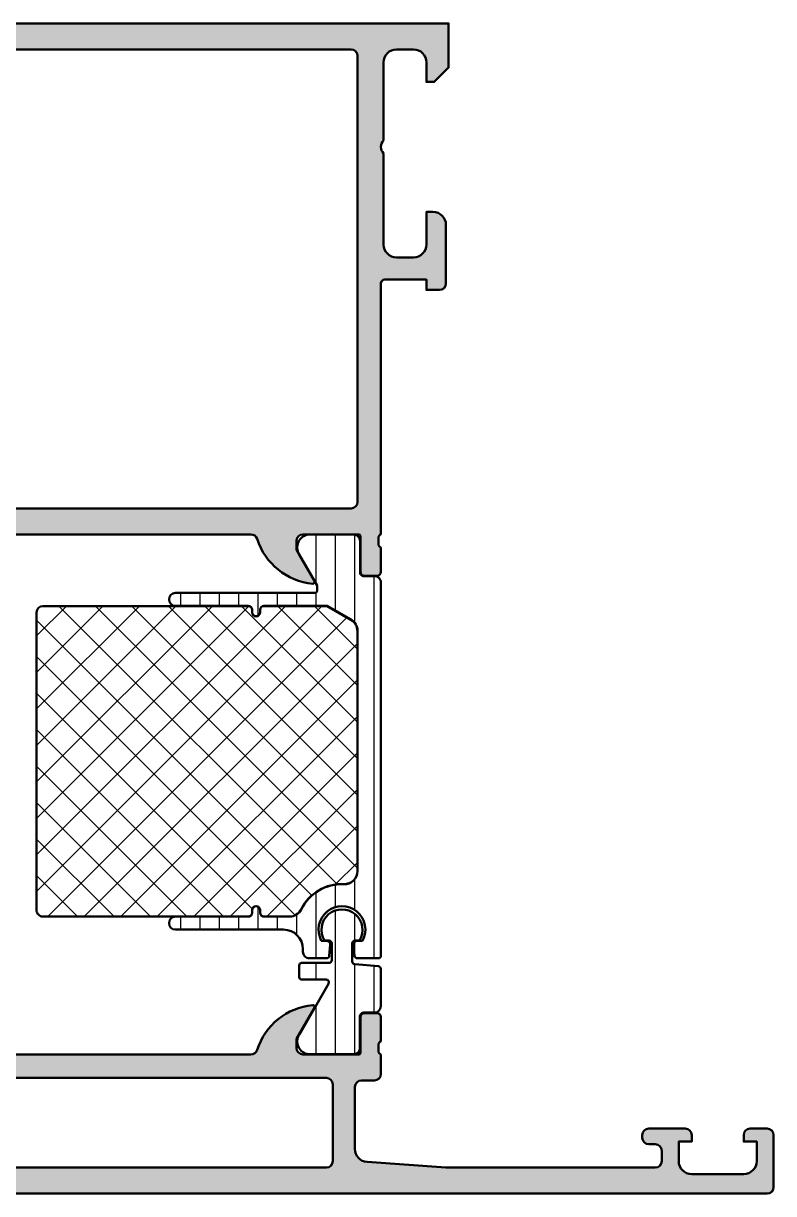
# Model space of a CAD drawing. Extents: x 5 to 108, y 0 to 90.
# Drawn here: x 50.3 to 108, y 0 to 90 of the extents above; entities that cross this region are included whole.
import ezdxf

# ---------------------------------------------------------------- set-up
doc = ezdxf.new("R2010")
doc.units = 0
for name, color, linetype, lineweight in [('0S-Alu contour', 7, 'Continuous', 50), ('0S-Alu hatch', 252, 'Continuous', 25), ('0S-Plastic contour', 254, 'Continuous', 50), ('0S-Plastic hatch', 253, 'Continuous', 25), ('0S-PT contour', 91, 'Continuous', 50), ('0S-PT hatch', 103, 'Continuous', 25)]:
    doc.layers.add(name, color=color, linetype=linetype, lineweight=lineweight)
pattern_1 = [(90, (0, 0), (-1.4859, 0), [])]

# ---------------------------------------------------------------- blocks, each defined once
blk = doc.blocks.new('438410__CFBB3F95_3FA7_4D24_96DE_E65AF8066B99_')
at = {"layer": '0S-Alu hatch'}
h = blk.add_hatch(color=256, dxfattribs=at)
edge = h.paths.add_edge_path()
edge.add_line((34.5, 81.5), (25.50000000000004, 81.5))
edge.add_arc((25.50000000000003, 80.99999999999999), 0.5000000000000142, 89.99999999999837, 180)
edge.add_line((25.00000000000002, 80.99999999999999), (25, 80.70000000000007))
edge.add_arc((25.5, 80.70000000000005), 0.5, 180, 270)
edge.add_line((25.5, 80.20000000000005), (28, 80.20000000000005))
edge.add_line((28, 80.20000000000005), (28, 73.5))
edge.add_ellipse((27.47497304600734, 73), major_axis=(-0.7250195186467849, 0), ratio=1, start_angle=136.398650048409, end_angle=223.6013499515911, ccw=False)
edge.add_line((28, 72.5), (28, 68.5))
edge.add_ellipse((27.47497304600734, 68), major_axis=(-0.7250195186467849, 0), ratio=1, start_angle=136.398650048409, end_angle=223.6013499515911, ccw=False)
edge.add_line((28, 67.5), (28, 54.80000000000001))
edge.add_ellipse((27.49999999999995, 54.80000000000001), major_axis=(-0.500000000000057, 0), ratio=1, start_angle=89.9999999999983, end_angle=180, ccw=False)
edge.add_line((27.49999999999993, 54.29999999999996), (24.50000000000001, 54.30000000000006))
edge.add_arc((24.50000000000001, 53.80000000000009), 0.4999999999999787, 90, 180)
edge.add_line((24.00000000000004, 53.80000000000009), (24, 50.70000000000004))
edge.add_ellipse((23.92116355345689, 50.43247940800686), major_axis=(-0.2788950563275139, 0), ratio=1, start_angle=178.8354106259094, end_angle=253.580123580499, ccw=False)
edge.add_line((24.20000100000002, 50.42681100000852), (24.20000100000001, 49.97321700000858))
edge.add_ellipse((23.92113290435688, 49.96755634053145), major_axis=(-0.2789255417371164, 0), ratio=1, start_angle=106.42459455535229, end_angle=181.162870072901, ccw=False)
edge.add_line((24.00000000000003, 49.70001300000854), (24.00000000000003, 47.820002))
edge.add_arc((24.30000000000004, 47.820002), 0.3000000000000114, 180, 270.0000000000027)
edge.add_line((24.30000000000005, 47.52000199999999), (25.27997431904275, 47.52000199999997))
edge.add_arc((25.27997431904277, 47.820002), 0.3000000000000256, 269.9999999999973, 360)
edge.add_line((25.57997431904279, 47.820002), (25.57997431904281, 50.58000000000004))
edge.add_ellipse((25.69997431904281, 50.58000000000004), major_axis=(-0.1200000000000045, 0), ratio=1, start_angle=270, end_angle=360, ccw=False)
edge.add_line((25.69997431904281, 50.70000000000004), (29.99999999999999, 50.70000000000004))
edge.add_ellipse((29.99999999999999, 50.20000000000003), major_axis=(-0.5000000000000142, 0), ratio=1, start_angle=180, end_angle=270, ccw=False)
edge.add_line((30.5, 50.20000000000003), (30.5, 49.5))
edge.add_line((30.5, 49.5), (29.11850454237764, 47.10717967697244))
edge.add_arc((29.23811978464831, 47.03811978464829), 0.1381197846483106, 149.9999999999966, 275.6225775507886)
edge.add_arc((28.76177675882614, 51.87660886184777), 4.999999999999997, 275.6225775507941, 342.2515836439304)
edge.add_ellipse((34.00000000000002, 50.19999999999999), major_axis=(-0.50000000000006, 0), ratio=1, start_angle=270, end_angle=342.25158364392934, ccw=False)
edge.add_line((34.00000000000002, 50.70000000000004), (67.80000000000014, 50.70000000000004))
edge.add_ellipse((67.80000000000014, 50.20000000000002), major_axis=(-0.5000000000000285, 0), ratio=1, start_angle=197.7484163560691, end_angle=270, ccw=False)
edge.add_arc((73.038223241174, 51.87660886184776), 5.000000000000007, 197.7484163560693, 264.3774224492041)
edge.add_arc((72.56188021535169, 47.03811978464828), 0.1381197846483095, 264.3774224492054, 390.0000000000008)
edge.add_line((72.68149545762236, 47.10717967697243), (71.30000000000001, 49.5))
edge.add_line((71.30000000000001, 49.5), (71.30000000000001, 50.20000000000004))
edge.add_ellipse((71.80000000000001, 50.20000000000004), major_axis=(-0.5, 0), ratio=1, start_angle=270, end_angle=360, ccw=False)
edge.add_line((71.80000000000001, 50.70000000000004), (76.10002568095722, 50.70000000000004))
edge.add_ellipse((76.10002568095722, 50.58000000000005), major_axis=(-0.1199999999999974, 0), ratio=1, start_angle=180, end_angle=270, ccw=False)
edge.add_line((76.2200256809572, 50.58000000000005), (76.2200256809572, 47.820002))
edge.add_arc((76.52002568095725, 47.820002), 0.3000000000000398, 180, 270)
edge.add_line((76.52002568095725, 47.52000199999996), (77.49999999999994, 47.52000199999997))
edge.add_arc((77.49999999999994, 47.82000200000001), 0.3000000000000398, 270, 360)
edge.add_line((77.79999999999998, 47.82000200000001), (77.79999999999998, 49.70001300000854))
edge.add_ellipse((77.87886709564322, 49.96755634053151), major_axis=(-0.2789255417372033, 0), ratio=1, start_angle=-1.1628700728687136, end_angle=73.57540544463473, ccw=False)
edge.add_line((77.599999, 49.97321700000849), (77.599999, 50.42681100000856))
edge.add_ellipse((77.87883644654303, 50.43247940800693), major_axis=(-0.2788950563274235, 0), ratio=1, start_angle=-73.58012358051212, end_angle=1.1645893740960105, ccw=False)
edge.add_line((77.80000000000001, 50.70000000000004), (77.80000000000001, 69.99999999999997))
edge.add_ellipse((78.1, 69.99999999999997), major_axis=(-0.2999999999999829, 0), ratio=1, start_angle=270, end_angle=360, ccw=False)
edge.add_line((78.1, 70.29999999999995), (81.3, 70.30000000000007))
edge.add_line((81.3, 70.30000000000007), (81.3, 69.5))
edge.add_line((81.3, 69.5), (82.30000000000003, 69.5))
edge.add_arc((82.30000000000003, 69.99999999999999), 0.4999999999999858, 270, 360)
edge.add_line((82.79999999999998, 69.99999999999999), (82.80000000000001, 74.50000000000001))
edge.add_arc((81.80000000000001, 74.50000000000001), 1, 0, 90)
edge.add_line((81.80000000000001, 75.50000000000001), (81.30000000000004, 75.5))
edge.add_line((81.30000000000004, 75.5), (81.3, 73))
edge.add_ellipse((80.30000000000001, 73), major_axis=(-1, 0), ratio=1, start_angle=90, end_angle=180, ccw=False)
edge.add_line((80.30000000000001, 72), (79, 72))
edge.add_ellipse((79, 73), major_axis=(-1, 0), ratio=1, start_angle=0, end_angle=90, ccw=False)
edge.add_line((78, 73), (78, 80))
edge.add_ellipse((78.525, 80.5), major_axis=(-0.7250000000000041, 0), ratio=1, start_angle=-43.60281897270329, end_angle=43.60281897270329, ccw=False)
edge.add_line((78, 81), (78.00000000000003, 87))
edge.add_ellipse((79.00000000000001, 87), major_axis=(-0.9999999999999857, 0), ratio=1, start_angle=270, end_angle=360, ccw=False)
edge.add_line((79.00000000000001, 87.99999999999999), (80.30000000000001, 88))
edge.add_ellipse((80.30000000000001, 87), major_axis=(-1, 0), ratio=1, start_angle=180, end_angle=270, ccw=False)
edge.add_line((81.3, 87), (81.3, 85.5))
edge.add_line((81.3, 85.5), (81.90000000000003, 85.5))
edge.add_line((81.90000000000003, 85.5), (83.00000000000001, 86.60000000000001))
edge.add_line((83.00000000000001, 86.60000000000001), (83, 90))
edge.add_line((83, 90), (35.5, 90))
edge.add_arc((35.5, 89.50000000000001), 0.5, 90, 180)
edge.add_line((35, 89.50000000000001), (35, 82))
edge.add_ellipse((34.5, 82), major_axis=(-0.5, 0), ratio=1, start_angle=90, end_angle=180, ccw=False)
edge = h.paths.add_edge_path()
edge.add_line((36.80000000000003, 80.80000000000003), (36.80000000000001, 87.5))
edge.add_ellipse((37.30000000000001, 87.5), major_axis=(-0.5, 0), ratio=1, start_angle=270, end_angle=360, ccw=False)
edge.add_line((37.30000000000001, 88), (75.5, 88))
edge.add_ellipse((75.5, 87.5), major_axis=(-0.5, 0), ratio=1, start_angle=180, end_angle=270, ccw=False)
edge.add_line((76, 87.5), (76.00000000000001, 53.20000000000005))
edge.add_ellipse((75.5, 53.20000000000005), major_axis=(-0.5000000000000142, 0), ratio=1, start_angle=90, end_angle=180, ccw=False)
edge.add_line((75.5, 52.70000000000004), (32.5, 52.70000000000004))
edge.add_ellipse((32.5, 53.20000000000004), major_axis=(-0.5, 0), ratio=1, start_angle=0, end_angle=90, ccw=False)
edge.add_line((32, 53.20000000000004), (32, 53.80000000000006))
edge.add_arc((31.5, 53.80000000000006), 0.5, 0, 90)
edge.add_line((31.5, 54.30000000000006), (30.19999999999996, 54.30000000000006))
edge.add_ellipse((30.19999999999996, 54.80000000000001), major_axis=(-0.4999999999999432, 0), ratio=1, start_angle=0, end_angle=90, ccw=False)
edge.add_line((29.70000000000002, 54.80000000000001), (29.70000000000002, 64.20000000000005))
edge.add_line((29.70000000000002, 64.20000000000005), (30.5, 65))
edge.add_line((30.5, 65), (30.5, 76))
edge.add_line((30.5, 76), (29.70000000000002, 76.4618802153517))
edge.add_line((29.70000000000002, 76.4618802153517), (29.70000000000002, 79.30000000000005))
edge.add_ellipse((30.20000000000002, 79.30000000000005), major_axis=(-0.5, 0), ratio=1, start_angle=270, end_angle=360, ccw=False)
edge.add_line((30.20000000000002, 79.80000000000007), (35.80000000000005, 79.80000000000005))
edge.add_arc((35.80000000000007, 80.80000000000001), 0.9999999999999573, 269.9999999999992, 360)
at = {"layer": '0S-Alu contour', "color": 7}
for points in [[(35, 89.50000000000001), (35, 82)], [(81.3, 87), (81.3, 85.5), (81.90000000000003, 85.5), (83.00000000000001, 86.60000000000001), (83, 90), (35.5, 90)], [(36.80000000000003, 80.80000000000003), (36.80000000000001, 87.5)], [(37.30000000000001, 88), (75.5, 88)], [(76, 87.5), (76.00000000000001, 53.20000000000005)], [(79.00000000000001, 87.99999999999999), (80.30000000000001, 88)], [(78, 81), (78.00000000000003, 87)], [(34.5, 81.5), (25.50000000000004, 81.5)], [(25.00000000000002, 80.99999999999999), (25, 80.70000000000007)], [(25.5, 80.20000000000005), (28, 80.20000000000005), (28, 73.5)], [(29.70000000000002, 54.80000000000001), (29.70000000000002, 64.20000000000005), (30.5, 65), (30.5, 76), (29.70000000000002, 76.4618802153517), (29.70000000000002, 79.30000000000005)], [(30.20000000000002, 79.80000000000007), (35.80000000000005, 79.80000000000005)], [(78, 73), (78, 80)], [(81.80000000000001, 75.50000000000001), (81.30000000000004, 75.5), (81.3, 73)], [(82.79999999999998, 69.99999999999999), (82.80000000000001, 74.50000000000001)], [(28, 72.5), (28, 68.5)], [(80.30000000000001, 72), (79, 72)], [(78.1, 70.29999999999995), (81.3, 70.30000000000007), (81.3, 69.5), (82.30000000000003, 69.5)], [(77.80000000000001, 50.70000000000004), (77.80000000000001, 69.99999999999997)], [(28, 67.5), (28, 54.80000000000001)], [(27.49999999999993, 54.29999999999996), (24.50000000000001, 54.30000000000006)], [(31.5, 54.30000000000006), (30.19999999999996, 54.30000000000006)], [(24.00000000000004, 53.80000000000009), (24, 50.70000000000004)], [(32, 53.20000000000004), (32, 53.80000000000006)], [(75.5, 52.70000000000004), (32.5, 52.70000000000004)], [(24.20000100000002, 50.42681100000852), (24.20000100000001, 49.97321700000858)], [(25.57997431904279, 47.820002), (25.57997431904281, 50.58000000000004)], [(25.69997431904281, 50.70000000000004), (29.99999999999999, 50.70000000000004)], [(34.00000000000002, 50.70000000000004), (67.80000000000014, 50.70000000000004)], [(71.80000000000001, 50.70000000000004), (76.10002568095722, 50.70000000000004)], [(76.2200256809572, 50.58000000000005), (76.2200256809572, 47.820002)], [(77.599999, 49.97321700000849), (77.599999, 50.42681100000856)], [(24.00000000000003, 49.70001300000854), (24.00000000000003, 47.820002)], [(30.5, 50.20000000000003), (30.5, 49.5), (29.11850454237764, 47.10717967697244)], [(72.68149545762236, 47.10717967697243), (71.30000000000001, 49.5), (71.30000000000001, 50.20000000000004)], [(77.79999999999998, 47.82000200000001), (77.79999999999998, 49.70001300000854)], [(24.30000000000005, 47.52000199999999), (25.27997431904275, 47.52000199999997)], [(76.52002568095725, 47.52000199999996), (77.49999999999994, 47.52000199999997)]]:
    blk.add_lwpolyline(points, dxfattribs=at)
for centre, radius, start, end in [((35.5, 89.50000000000001), 0.5, 90, 180), ((25.50000000000003, 80.99999999999999), 0.5000000000000142, 89.99999999999837, 180), ((25.5, 80.70000000000005), 0.5, 180, 270), ((35.80000000000007, 80.80000000000001), 0.9999999999999573, 269.9999999999992, 0), ((81.80000000000001, 74.50000000000001), 1, 0, 90), ((82.30000000000003, 69.99999999999999), 0.4999999999999858, 270, 0), ((24.50000000000001, 53.80000000000009), 0.4999999999999787, 90, 180), ((31.5, 53.80000000000006), 0.5, 0, 90), ((28.76177675882614, 51.87660886184777), 4.999999999999997, 275.6225775507941, 342.2515836439304), ((73.038223241174, 51.87660886184776), 5.000000000000007, 197.7484163560693, 264.3774224492041), ((24.30000000000004, 47.820002), 0.3000000000000114, 180, 270.0000000000027), ((25.27997431904277, 47.820002), 0.3000000000000256, 269.9999999999973, 0), ((76.52002568095725, 47.820002), 0.3000000000000398, 180, 270), ((77.49999999999994, 47.82000200000001), 0.3000000000000398, 270, 0), ((29.23811978464831, 47.03811978464829), 0.1381197846483106, 149.9999999999966, 275.6225775507886), ((72.56188021535169, 47.03811978464828), 0.1381197846483095, 264.3774224492054, 30.00000000000081)]:
    blk.add_arc(centre, radius, start, end, dxfattribs=at)
at = {"layer": '0S-Alu contour', "color": 7, "extrusion": (0, 0, -1)}
for centre, radius, start, end in [((-37.30000000000001, 87.5), 0.5, 0, 90), ((-75.5, 87.5), 0.5, 90, 180), ((-79.00000000000001, 87), 0.9999999999999857, 0, 90), ((-80.30000000000001, 87), 1, 90, 180), ((-34.5, 82), 0.5, 180, 270), ((-78.525, 80.5), 0.7250000000000041, 316.3971810272967, 43.60281897270331), ((-30.20000000000002, 79.30000000000005), 0.5, 0, 90), ((-27.47497304600734, 73), 0.7250195186467849, 136.3986500484089, 223.601349951591), ((-79, 73), 1, 270, 0), ((-80.30000000000001, 73), 1, 180, 270), ((-78.1, 69.99999999999997), 0.2999999999999829, 0, 90), ((-27.47497304600734, 68), 0.7250195186467849, 136.3986500484089, 223.601349951591), ((-27.49999999999995, 54.80000000000001), 0.500000000000057, 180, 270.0000000000017), ((-30.19999999999996, 54.80000000000001), 0.4999999999999432, 270, 0), ((-32.5, 53.20000000000004), 0.5, 270, 0), ((-75.5, 53.20000000000005), 0.5000000000000142, 180, 270), ((-23.92116355345689, 50.43247940800686), 0.2788950563275139, 106.419876419501, 181.1645893740907), ((-25.69997431904281, 50.58000000000004), 0.1200000000000045, 0, 90), ((-29.99999999999999, 50.20000000000003), 0.5000000000000142, 90, 180), ((-34.00000000000002, 50.19999999999999), 0.50000000000006, 17.74841635607066, 90), ((-67.80000000000014, 50.20000000000002), 0.5000000000000285, 90, 162.2515836439309), ((-71.80000000000001, 50.20000000000004), 0.5, 0, 90), ((-76.10002568095722, 50.58000000000005), 0.1199999999999974, 90, 180), ((-77.87883644654303, 50.43247940800693), 0.2788950563274235, 358.835410625904, 73.58012358051207), ((-23.92113290435688, 49.96755634053145), 0.2789255417371164, 178.837129927099, 253.5754054446477), ((-77.87886709564322, 49.96755634053151), 0.2789255417372033, 286.4245945553654, 1.162870072868672)]:
    blk.add_arc(centre, radius, start, end, dxfattribs=at)
blk = doc.blocks.new('438430__A5454F97_B501_4CDD_83CB_268BEF0E570A_')
at = {"layer": '0S-Alu hatch'}
h = blk.add_hatch(color=256, dxfattribs=at)
edge = h.paths.add_edge_path()
edge.add_arc((20.50000000000002, 9.300000000000017), 0.500000000000016, 90, 180)
edge.add_line((20, 9.30000000000002), (20, 2.50000000000001))
edge.add_ellipse((19.5, 2.50000000000001), major_axis=(-0.5, 0), ratio=1, start_angle=90, end_angle=180, ccw=False)
edge.add_line((19.5, 2.00000000000001), (14.09999999999999, 2.000000000000012))
edge.add_ellipse((14.09999999999999, 2.500000000000012), major_axis=(-0.5, 0), ratio=1, start_angle=0, end_angle=90, ccw=False)
edge.add_line((13.59999999999999, 2.500000000000012), (13.59999999999998, 4.50000000000001))
edge.add_arc((13.09999999999998, 4.500000000000008), 0.5, 0, 90)
edge.add_line((13.09999999999998, 5.000000000000008), (11.79999999999998, 5.000000000000024))
edge.add_arc((11.79999999999998, 4.500000000000024), 0.5, 90, 180)
edge.add_line((11.29999999999998, 4.500000000000024), (11.29999999999999, 4.000000000000012))
edge.add_line((11.29999999999999, 4.000000000000012), (12.29999999999999, 4.000000000000012))
edge.add_line((12.29999999999999, 4.000000000000012), (12.29999999999999, 2.500000000000009))
edge.add_ellipse((11.29999999999999, 2.500000000000009), major_axis=(-1, 0), ratio=1, start_angle=90, end_angle=180, ccw=False)
edge.add_line((11.29999999999999, 1.500000000000009), (7.299999999999997, 1.50000000000001))
edge.add_ellipse((7.299999999999997, 2.50000000000001), major_axis=(-1, 0), ratio=1, start_angle=0, end_angle=90, ccw=False)
edge.add_line((6.299999999999997, 2.50000000000001), (6.299999999999982, 4.000000000000011))
edge.add_line((6.299999999999982, 4.000000000000011), (7.299999999999982, 4.000000000000011))
edge.add_line((7.299999999999982, 4.000000000000011), (7.299999999999997, 4.499999999999998))
edge.add_arc((6.799999999999997, 4.500000000000013), 0.5, 0, 90)
edge.add_line((6.799999999999997, 5.000000000000013), (5.5, 5.000000000000014))
edge.add_arc((5.5, 4.500000000000014), 0.5, 90, 180)
edge.add_line((5, 4.500000000000014), (5, 0.5000000000000142))
edge.add_arc((5.5, 0.5000000000000165), 0.5, 180, 270)
edge.add_line((5.5, 1.64e-14), (107.5, 0))
edge.add_arc((107.5, 0.5), 0.5, 270, 360)
edge.add_line((108, 0.5), (108, 4.499999999999999))
edge.add_arc((107.5, 4.5), 0.5, 0, 90)
edge.add_line((107.5, 5), (106.2, 4.999999999999998))
edge.add_arc((106.2, 4.499999999999998), 0.5, 90, 180)
edge.add_line((105.7, 4.499999999999998), (105.7, 3.999999999999999))
edge.add_line((105.7, 3.999999999999999), (106.7, 3.999999999999998))
edge.add_line((106.7, 3.999999999999998), (106.7, 2.499999999999999))
edge.add_ellipse((105.7, 2.499999999999999), major_axis=(-1, 0), ratio=1, start_angle=90, end_angle=180, ccw=False)
edge.add_line((105.7, 1.499999999999999), (101.7, 1.499999999999998))
edge.add_ellipse((101.7, 2.499999999999998), major_axis=(-1, 0), ratio=1, start_angle=0, end_angle=90, ccw=False)
edge.add_line((100.7, 2.499999999999998), (100.7, 3.999999999999999))
edge.add_line((100.7, 3.999999999999999), (101.7, 3.999999999999999))
edge.add_line((101.7, 3.999999999999999), (101.7, 4.5))
edge.add_arc((101.2, 4.5), 0.5, 0, 90)
edge.add_line((101.2, 5), (98.4, 5))
edge.add_arc((98.4, 4.5), 0.5, 90, 180)
edge.add_line((97.9, 4.5), (97.9, 4.299999999999994))
edge.add_arc((98.4, 4.299999999999998), 0.5, 180, 270)
edge.add_line((98.4, 3.799999999999998), (98.9, 3.799999999999997))
edge.add_ellipse((98.9, 3.299999999999999), major_axis=(-0.4999999999999983, 0), ratio=1, start_angle=180, end_angle=270, ccw=False)
edge.add_line((99.4, 3.299999999999999), (99.4, 2.5))
edge.add_ellipse((98.9, 2.5), major_axis=(-0.5, 0), ratio=1, start_angle=90, end_angle=180, ccw=False)
edge.add_line((98.9, 2), (82.79999999999998, 2.000000000000003))
edge.add_line((82.79999999999998, 2.000000000000003), (76.72875295001208, 2.43366050357057))
edge.add_ellipse((76.79999999999998, 3.431119203401297), major_axis=(-0.9999999999999916, 0), ratio=1, start_angle=0, end_angle=85.9143832200254, ccw=False)
edge.add_line((75.79999999999998, 3.431119203401297), (75.8, 8.200000000000003))
edge.add_ellipse((76.29999999999998, 8.200000000000003), major_axis=(-0.5, 0), ratio=1, start_angle=270, end_angle=360, ccw=False)
edge.add_line((76.29999999999998, 8.700000000000003), (77.3, 8.700000000000001))
edge.add_arc((77.3, 9.200000000000001), 0.5, 270, 360)
edge.add_line((77.8, 9.200000000000001), (77.79999999999998, 10.7))
edge.add_ellipse((77.87883644654303, 10.96752059199311), major_axis=(-0.2788950563274296, 0), ratio=1, start_angle=-1.1645893740919178, end_angle=73.5801235805061, ccw=False)
edge.add_line((77.599999, 10.97318899999146), (77.59999899999998, 11.42678299999152))
edge.add_ellipse((77.87886709564316, 11.43244365946854), major_axis=(-0.2789255417371568, 0), ratio=1, start_angle=-73.57540544464388, end_angle=1.162870072878377, ccw=False)
edge.add_line((77.79999999999998, 11.69998699999149), (77.79999999999998, 13.57999800000001))
edge.add_arc((77.5, 13.57999800000001), 0.2999999999999829, 0, 90)
edge.add_line((77.5, 13.87999799999999), (76.5200256809572, 13.879998))
edge.add_arc((76.5200256809572, 13.579998), 0.3000000000000007, 90, 180)
edge.add_line((76.2200256809572, 13.579998), (76.2200256809572, 10.82000000000001))
edge.add_ellipse((76.1000256809572, 10.82000000000001), major_axis=(-0.1200000000000045, 0), ratio=1, start_angle=90, end_angle=180, ccw=False)
edge.add_line((76.1000256809572, 10.7), (71.79999999999998, 10.70000000000002))
edge.add_ellipse((71.79999999999998, 11.2), major_axis=(-0.4999999999999858, 0), ratio=1, start_angle=0, end_angle=90, ccw=False)
edge.add_line((71.29999999999998, 11.2), (71.29999999999998, 11.90000000000003))
edge.add_line((71.29999999999998, 11.90000000000003), (72.68149545762236, 14.29282032302756))
edge.add_arc((72.56188021535169, 14.36188021535171), 0.1381197846483062, 329.9999999999998, 455.6225775507949)
edge.add_arc((73.03822324117382, 9.523391138152157), 5.000000000000061, 95.62257755079405, 162.2515836439299)
edge.add_ellipse((67.80000000000003, 11.19999999999995), major_axis=(-0.4999999999999579, 0), ratio=1, start_angle=90.00000000000159, end_angle=162.2515836439313, ccw=False)
edge.add_line((67.80000000000004, 10.69999999999999), (34, 10.70000000000004))
edge.add_ellipse((34, 11.20000000000037), major_axis=(-0.5000000000003216, 0), ratio=1, start_angle=17.74841635607021, end_angle=90, ccw=False)
edge.add_arc((28.76177675882623, 9.523391138152547), 4.99999999999965, 17.74841635607035, 84.37742244920643)
edge.add_arc((29.23811978464828, 14.36188021535172), 0.1381197846482897, 84.37742244919689, 210.0000000000012)
edge.add_line((29.11850454237762, 14.29282032302757), (30.50000000000002, 11.89999999999997))
edge.add_line((30.50000000000002, 11.89999999999997), (30.50000000000002, 11.20000000000008))
edge.add_ellipse((29.99999999999996, 11.20000000000008), major_axis=(-0.500000000000057, 0), ratio=1, start_angle=90, end_angle=180, ccw=False)
edge.add_line((29.99999999999996, 10.70000000000002), (25.69997431904278, 10.7))
edge.add_ellipse((25.69997431904277, 10.81999999999998), major_axis=(-0.1199999999999903, 0), ratio=1, start_angle=0, end_angle=90.00000000000682, ccw=False)
edge.add_line((25.57997431904278, 10.81999999999998), (25.57997431904276, 13.57999800000001))
edge.add_arc((25.27997431904277, 13.57999800000001), 0.2999999999999971, 0, 90)
edge.add_line((25.27997431904277, 13.879998), (24.30000000000001, 13.87999800000001))
edge.add_arc((24.30000000000003, 13.57999799999998), 0.3000000000000274, 90.00000000000273, 180)
edge.add_line((24, 13.57999799999998), (24.00000000000002, 11.69998699999149))
edge.add_ellipse((23.92113290435684, 11.43244365946856), major_axis=(-0.2789255417371429, 0), ratio=1, start_angle=178.8371299271133, end_angle=253.57540544464308, ccw=False)
edge.add_line((24.200001, 11.4267829999915), (24.200001, 10.97318899999134))
edge.add_ellipse((23.92116355345695, 10.9675205919931), major_axis=(-0.2788950563274351, 0), ratio=1, start_angle=106.41987641949669, end_angle=181.16458937407, ccw=False)
edge.add_line((24.00000000000002, 10.69999999999998), (24, 10.30000000000006))
edge.add_ellipse((23.49999999999999, 10.30000000000006), major_axis=(-0.5000000000000142, 0), ratio=1, start_angle=90, end_angle=180, ccw=False)
edge.add_line((23.49999999999999, 9.800000000000045), (20.50000000000002, 9.800000000000033))
edge = h.paths.add_edge_path()
edge.add_ellipse((73.6, 2.500000000000006), major_axis=(-0.5, 0), ratio=1, start_angle=90, end_angle=180, ccw=False)
edge.add_line((73.6, 2.000000000000006), (22.20000000000003, 2.000000000000016))
edge.add_ellipse((22.20000000000003, 2.500000000000016), major_axis=(-0.5, 0), ratio=1, start_angle=0, end_angle=90, ccw=False)
edge.add_line((21.70000000000003, 2.500000000000016), (21.70000000000003, 7.300000000000055))
edge.add_ellipse((22.20000000000002, 7.300000000000055), major_axis=(-0.4999999999999858, 0), ratio=1, start_angle=270.00000000000165, end_angle=360, ccw=False)
edge.add_line((22.2, 7.800000000000041), (25.30000000000003, 7.800000000000054))
edge.add_arc((25.30000000000003, 8.300000000000026), 0.4999999999999716, 270, 360)
edge.add_line((25.8, 8.300000000000026), (25.8, 8.400000000000038))
edge.add_ellipse((26.30000000000001, 8.400000000000038), major_axis=(-0.5000000000000107, 0), ratio=1, start_angle=270, end_angle=360, ccw=False)
edge.add_line((26.30000000000001, 8.900000000000048), (73.6, 8.900000000000006))
edge.add_ellipse((73.6, 8.400000000000006), major_axis=(-0.5, 0), ratio=1, start_angle=180, end_angle=270, ccw=False)
edge.add_line((74.1, 8.400000000000006), (74.1, 2.500000000000006))
at = {"layer": '0S-Alu contour', "color": 7}
for points in [[(24, 13.57999799999998), (24.00000000000002, 11.69998699999149)], [(25.27997431904277, 13.879998), (24.30000000000001, 13.87999800000001)], [(25.57997431904278, 10.81999999999998), (25.57997431904276, 13.57999800000001)], [(29.11850454237762, 14.29282032302757), (30.50000000000002, 11.89999999999997), (30.50000000000002, 11.20000000000008)], [(71.29999999999998, 11.2), (71.29999999999998, 11.90000000000003), (72.68149545762236, 14.29282032302756)], [(76.2200256809572, 13.579998), (76.2200256809572, 10.82000000000001)], [(77.5, 13.87999799999999), (76.5200256809572, 13.879998)], [(77.79999999999998, 11.69998699999149), (77.79999999999998, 13.57999800000001)], [(24.200001, 11.4267829999915), (24.200001, 10.97318899999134)], [(77.599999, 10.97318899999146), (77.59999899999998, 11.42678299999152)], [(24.00000000000002, 10.69999999999998), (24, 10.30000000000006)], [(29.99999999999996, 10.70000000000002), (25.69997431904278, 10.7)], [(67.80000000000004, 10.69999999999999), (34, 10.70000000000004)], [(76.1000256809572, 10.7), (71.79999999999998, 10.70000000000002)], [(77.8, 9.200000000000001), (77.79999999999998, 10.7)], [(20, 9.30000000000002), (20, 2.50000000000001)], [(23.49999999999999, 9.800000000000045), (20.50000000000002, 9.800000000000033)], [(25.8, 8.300000000000026), (25.8, 8.400000000000038)], [(26.30000000000001, 8.900000000000048), (73.6, 8.900000000000006)], [(74.1, 8.400000000000006), (74.1, 2.500000000000006)], [(75.79999999999998, 3.431119203401297), (75.8, 8.200000000000003)], [(76.29999999999998, 8.700000000000003), (77.3, 8.700000000000001)], [(21.70000000000003, 2.500000000000016), (21.70000000000003, 7.300000000000055)], [(22.2, 7.800000000000041), (25.30000000000003, 7.800000000000054)], [(6.799999999999997, 5.000000000000013), (5.5, 5.000000000000014)], [(13.09999999999998, 5.000000000000008), (11.79999999999998, 5.000000000000024)], [(101.2, 5), (98.4, 5)], [(107.5, 5), (106.2, 4.999999999999998)], [(5, 4.500000000000014), (5, 0.5000000000000142)], [(6.299999999999997, 2.50000000000001), (6.299999999999982, 4.000000000000011), (7.299999999999982, 4.000000000000011), (7.299999999999997, 4.499999999999998)], [(11.29999999999998, 4.500000000000024), (11.29999999999999, 4.000000000000012), (12.29999999999999, 4.000000000000012), (12.29999999999999, 2.500000000000009)], [(13.59999999999999, 2.500000000000012), (13.59999999999998, 4.50000000000001)], [(97.9, 4.5), (97.9, 4.299999999999994)], [(98.4, 3.799999999999998), (98.9, 3.799999999999997)], [(100.7, 2.499999999999998), (100.7, 3.999999999999999), (101.7, 3.999999999999999), (101.7, 4.5)], [(105.7, 4.499999999999998), (105.7, 3.999999999999999), (106.7, 3.999999999999998), (106.7, 2.499999999999999)], [(108, 0.5), (108, 4.499999999999999)], [(99.4, 3.299999999999999), (99.4, 2.5)], [(19.5, 2.00000000000001), (14.09999999999999, 2.000000000000012)], [(73.6, 2.000000000000006), (22.20000000000003, 2.000000000000016)], [(98.9, 2), (82.79999999999998, 2.000000000000003), (76.72875295001208, 2.43366050357057)], [(11.29999999999999, 1.500000000000009), (7.299999999999997, 1.50000000000001)], [(105.7, 1.499999999999999), (101.7, 1.499999999999998)], [(5.5, 1.64e-14), (107.5, 0)]]:
    blk.add_lwpolyline(points, dxfattribs=at)
for centre, radius, start, end in [((29.23811978464828, 14.36188021535172), 0.1381197846482897, 84.37742244919689, 210.0000000000012), ((28.76177675882623, 9.523391138152547), 4.99999999999965, 17.74841635607035, 84.37742244920643), ((73.03822324117382, 9.523391138152157), 5.000000000000061, 95.62257755079405, 162.2515836439299), ((72.56188021535169, 14.36188021535171), 0.1381197846483062, 329.9999999999998, 95.62257755079499), ((24.30000000000003, 13.57999799999998), 0.3000000000000274, 90.00000000000273, 180), ((25.27997431904277, 13.57999800000001), 0.2999999999999971, 0, 90), ((76.5200256809572, 13.579998), 0.3000000000000007, 90, 180), ((77.5, 13.57999800000001), 0.2999999999999829, 0, 90), ((20.50000000000002, 9.300000000000017), 0.500000000000016, 90, 180), ((77.3, 9.200000000000001), 0.5, 270, 0), ((25.30000000000003, 8.300000000000026), 0.4999999999999716, 270, 0), ((5.5, 4.500000000000014), 0.5, 90, 180), ((6.799999999999997, 4.500000000000013), 0.5, 0, 90), ((11.79999999999998, 4.500000000000024), 0.5, 90, 180), ((13.09999999999998, 4.500000000000008), 0.5, 0, 90), ((98.4, 4.5), 0.5, 90, 180), ((101.2, 4.5), 0.5, 0, 90), ((106.2, 4.499999999999998), 0.5, 90, 180), ((107.5, 4.5), 0.5, 0, 90), ((98.4, 4.299999999999998), 0.5, 180, 270), ((5.5, 0.5000000000000165), 0.5, 180, 270), ((107.5, 0.5), 0.5, 270, 0)]:
    blk.add_arc(centre, radius, start, end, dxfattribs=at)
at = {"layer": '0S-Alu contour', "color": 7, "extrusion": (0, 0, -1)}
for centre, radius, start, end in [((-23.92113290435684, 11.43244365946856), 0.2789255417371429, 106.4245945553569, 181.1628700728868), ((-23.92116355345695, 10.9675205919931), 0.2788950563274351, 178.83541062593, 253.5801235805033), ((-25.69997431904277, 10.81999999999998), 0.1199999999999903, 269.9999999999932, 0), ((-29.99999999999996, 11.20000000000008), 0.500000000000057, 180, 270), ((-34, 11.20000000000037), 0.5000000000003216, 270, 342.2515836439298), ((-67.80000000000003, 11.19999999999995), 0.4999999999999579, 197.7484163560687, 269.9999999999984), ((-71.79999999999998, 11.2), 0.4999999999999858, 270, 0), ((-76.1000256809572, 10.82000000000001), 0.1200000000000045, 180, 270), ((-77.87883644654303, 10.96752059199311), 0.2788950563274296, 286.419876419494, 1.164589374091916), ((-77.87886709564316, 11.43244365946854), 0.2789255417371568, 358.8371299271216, 73.57540544464395), ((-23.49999999999999, 10.30000000000006), 0.5000000000000142, 180, 270), ((-26.30000000000001, 8.400000000000038), 0.5000000000000107, 0, 90), ((-73.6, 8.400000000000006), 0.5, 90, 180), ((-76.29999999999998, 8.200000000000003), 0.5, 0, 90), ((-22.20000000000002, 7.300000000000055), 0.4999999999999858, 0, 89.99999999999837), ((-98.9, 3.299999999999999), 0.4999999999999983, 90, 180), ((-76.79999999999998, 3.431119203401297), 0.9999999999999916, 274.0856167799746, 0), ((-7.299999999999997, 2.50000000000001), 1, 270, 0), ((-11.29999999999999, 2.500000000000009), 1, 180, 270), ((-14.09999999999999, 2.500000000000012), 0.5, 270, 0), ((-19.5, 2.50000000000001), 0.5, 180, 270), ((-22.20000000000003, 2.500000000000016), 0.5, 270, 0), ((-73.6, 2.500000000000006), 0.5, 180, 270), ((-98.9, 2.5), 0.5, 180, 270), ((-101.7, 2.499999999999998), 1, 270, 0), ((-105.7, 2.499999999999999), 1, 180, 270)]:
    blk.add_arc(centre, radius, start, end, dxfattribs=at)
blk = doc.blocks.new('439330__22F15684_0774_43A7_A043_3831BA8255E6_')
at = {"layer": '0S-PT hatch'}
h = blk.add_hatch(dxfattribs=at)
h.set_pattern_fill('ANSI37', color=256, scale=0.625, angle=90, style=0)
h.set_pattern_definition([(135, (0, 0), (-1.403165018917055, -1.403165018917055), []), (225, (0, 0), (1.403165018917055, -1.403165018917055), [])])
edge = h.paths.add_edge_path()
edge.add_line((67.59995314984239, 45.19003756576486), (51.79997799367857, 45.19003756630875))
edge.add_arc((51.79997799367874, 44.70001424780767), 0.4900233185010876, 90.00000000001994, 180)
edge.add_line((51.30995467517765, 44.70001424780767), (51.3099546751776, 21.8000364696483))
edge.add_arc((51.79997799367878, 21.80003646966005), 0.4900233185011942, 180, 270.0000000000124)
edge.add_line((51.79997799367889, 21.31001315115886), (67.59995314985238, 21.31001315170236))
edge.add_arc((67.5999531498424, 21.60001315170238), 0.2900000000000169, 270.000000001971, 360)
edge.add_line((67.88995314984243, 21.60001315170238), (67.88995314984248, 21.80001315170248))
edge.add_ellipse((68.19994857220574, 21.8000131517025), major_axis=(-0.3099954223632579, 0), ratio=1, start_angle=180, end_angle=360, ccw=False)
edge.add_line((68.509943994569, 21.80001315170252), (68.50994399456903, 21.60001315170241))
edge.add_arc((68.79994399456899, 21.60001315170245), 0.2899999999999636, 180, 269.9999999999915)
edge.add_line((68.79994399456895, 21.31001315170249), (70.76880704448139, 21.31001315170233))
edge.add_arc((70.76880704448149, 22.30001315170416), 0.9900000000018245, 269.9999999999942, 333.6125119396827)
edge.add_ellipse((74.79994680596813, 20.30003509598188), major_axis=(-3.509999999999214, 0), ratio=1, start_angle=267.45268052951593, end_angle=333.61251193968235, ccw=False)
edge.add_arc((74.99994690702071, 24.79558845008312), 0.9899999999998979, 267.4526805295126, 360.000031520324)
edge.add_line((75.98994690702045, 24.79558899451539), (75.98993674284274, 43.27807446418706))
edge.add_arc((74.99614726143203, 43.27706479619014), 0.9937899943106906, 0.0582112168710272, 59.94494915392188)
edge.add_line((75.49386895504333, 44.1372343541848), (73.66996744589969, 45.19003756576494))
edge.add_line((73.66996744589969, 45.19003756576494), (68.79994399456902, 45.190037565765))
edge.add_arc((68.79994399456902, 44.90003756576501), 0.289999999999992, 90, 180)
edge.add_line((68.50994399456903, 44.90003756576501), (68.50994399456903, 44.70003756576498))
edge.add_ellipse((68.19994857220576, 44.70003756576494), major_axis=(-0.3099954223632721, 0), ratio=1, start_angle=0, end_angle=180, ccw=False)
edge.add_line((67.88995314984248, 44.70003756576492), (67.88995314984243, 44.90003756576488))
edge.add_arc((67.59995314984236, 44.90003756576482), 0.2900000000000489, 0, 89.99999999999721)
at = {"layer": '0S-PT contour', "color": 7}
for points in [[(67.59995314984239, 45.19003756576486), (51.79997799367857, 45.19003756630875)], [(75.49386895504333, 44.1372343541848), (73.66996744589969, 45.19003756576494), (68.79994399456902, 45.190037565765)], [(51.30995467517765, 44.70001424780767), (51.3099546751776, 21.8000364696483)], [(67.88995314984248, 44.70003756576492), (67.88995314984243, 44.90003756576488)], [(68.50994399456903, 44.90003756576501), (68.50994399456903, 44.70003756576498)], [(75.98994690702045, 24.79558899451539), (75.98993674284274, 43.27807446418706)], [(67.88995314984243, 21.60001315170238), (67.88995314984248, 21.80001315170248)], [(68.509943994569, 21.80001315170252), (68.50994399456903, 21.60001315170241)], [(51.79997799367889, 21.31001315115886), (67.59995314985238, 21.31001315170236)], [(68.79994399456895, 21.31001315170249), (70.76880704448139, 21.31001315170233)]]:
    blk.add_lwpolyline(points, dxfattribs=at)
for centre, radius, start, end in [((51.79997799367874, 44.70001424780767), 0.4900233185010876, 90.00000000001994, 180), ((67.59995314984236, 44.90003756576482), 0.2900000000000489, 0, 89.99999999999721), ((68.79994399456902, 44.90003756576501), 0.289999999999992, 90, 180), ((74.99614726143203, 43.27706479619014), 0.9937899943106906, 0.0582112168710272, 59.94494915392188), ((74.99994690702071, 24.79558845008312), 0.9899999999998979, 267.4526805295126, 3.15203240054e-05), ((51.79997799367878, 21.80003646966005), 0.4900233185011942, 180, 270.0000000000124), ((70.76880704448149, 22.30001315170416), 0.9900000000018245, 269.9999999999942, 333.6125119396827), ((67.5999531498424, 21.60001315170238), 0.2900000000000169, 270.000000001971, 0), ((68.79994399456899, 21.60001315170245), 0.2899999999999636, 180, 269.9999999999915)]:
    blk.add_arc(centre, radius, start, end, dxfattribs=at)
at = {"layer": '0S-PT contour', "color": 7, "extrusion": (0, 0, -1)}
for centre, radius, start, end in [((-68.19994857220576, 44.70003756576494), 0.3099954223632721, 180, 0), ((-74.79994680596813, 20.30003509598188), 3.509999999999214, 26.38748806031766, 92.54731947048406), ((-68.19994857220574, 21.8000131517025), 0.3099954223632579, 0, 180)]:
    blk.add_arc(centre, radius, start, end, dxfattribs=at)
blk = doc.blocks.new('284671__5F3528A5_7EB5_47BD_924D_FF7B9A68FAAC___9CD226A6_86FA_4D3C_ABAE_71D9F8660C9C_')
at = {"layer": '0S-Plastic hatch'}
h = blk.add_hatch(dxfattribs=at)
h.set_pattern_fill('ANSI31', color=256, scale=0.4680000000000001, angle=45, style=0)
h.set_pattern_definition(pattern_1)
edge = h.paths.add_edge_path()
edge.add_ellipse((77.29999998507154, 46.99000299999983), major_axis=(-0.5000000000002061, 0), ratio=1, start_angle=179.9998942767575, end_angle=270.00000000000165, ccw=False)
edge.add_line((77.7999999850709, 46.99000207739953), (77.79994704632966, 18.30003719672459))
edge.add_ellipse((77.59994704632997, 18.30003756576472), major_axis=(-0.2000000000000164, 0), ratio=1, start_angle=90.00000000000807, end_angle=179.9998942767575, ccw=False)
edge.add_line((77.59994704633002, 18.10003756576471), (75.97393229791697, 18.10003756576489))
edge.add_ellipse((75.973932297917, 18.30003756576482), major_axis=(-0.1999999999999247, 0), ratio=1, start_angle=5.000156552669523, end_angle=89.99999999999193, ccw=False)
edge.add_line((75.77469340592764, 18.28260587282294), (75.70108846798375, 19.12388768806522))
edge.add_ellipse((75.99994680596792, 19.15003522747804), major_axis=(-0.3000000000000101, 0), ratio=1, start_angle=-89.99999999999193, end_angle=5.000156552668102, ccw=False)
edge.add_line((75.99994680596788, 19.45003522747805), (76.38661004167525, 19.45003522747811))
edge.add_arc((74.79994680596798, 20.30003509598109), 1.800000000000045, 331.8213620079421, 568.178637992058)
edge.add_line((73.2132835702607, 19.45003522747811), (73.59994680596805, 19.45003522747814))
edge.add_ellipse((73.59994680596807, 19.15003522747812), major_axis=(-0.3000000000000184, 0), ratio=1, start_angle=174.9998434473305, end_angle=270.0000000000054, ccw=False)
edge.add_line((73.89880514395225, 19.12388768806529), (73.82520020600833, 18.28260587282296))
edge.add_ellipse((73.62596131401895, 18.30003756576484), major_axis=(-0.1999999999999405, 0), ratio=1, start_angle=90.00000000000807, end_angle=174.9998434473309, ccw=False)
edge.add_line((73.62596131401898, 18.1000375657649), (72.29994704632708, 18.10003756576473))
edge.add_ellipse((72.299947046327, 18.60003756576489), major_axis=(-0.5000000000001599, 0), ratio=1, start_angle=-8.09960801007037e-06, end_angle=90.00000000000648, ccw=False)
edge.add_line((71.79994704632686, 18.60003749508247), (71.7999470180857, 18.79978082401567))
edge.add_arc((70.29994701808579, 18.79978061193496), 1.499999999999943, 8.0544844698e-06, 89.9983104923406)
edge.add_line((70.29999124929287, 20.29978061128277), (61.99992772513443, 20.30002535895119))
edge.add_ellipse((61.99994246873202, 20.8000192552182), major_axis=(-0.4999938964843836, 0), ratio=1, start_angle=-89.9999999999821, end_angle=89.99831048754169, ccw=False)
edge.add_line((61.99994246873187, 21.30001315170259), (67.59995314984246, 21.30001315170247))
edge.add_arc((67.59995314984246, 21.60001315170251), 0.3000000000000327, 270, 360)
edge.add_line((67.8999531498425, 21.60001315170251), (67.8999531498425, 21.80001315170243))
edge.add_ellipse((68.19994857220576, 21.80001315170243), major_axis=(-0.2999954223632528, 0), ratio=1, start_angle=180, end_angle=360, ccw=False)
edge.add_line((68.49994399456901, 21.80001315170243), (68.49994399456901, 21.6000131517023))
edge.add_arc((68.79994399456886, 21.6000131517023), 0.299999999999855, 180, 269.9999999999973)
edge.add_line((68.79994399456885, 21.30001315170245), (70.76880704448158, 21.30001315170241))
edge.add_arc((70.76880704448159, 22.3000131517042), 1.000000000001787, 269.9999999999992, 333.6125119396859)
edge.add_ellipse((74.79994680596833, 20.30003509598189), major_axis=(-3.499999999999337, 0), ratio=1, start_angle=267.45268052951434, end_angle=333.61251193968155, ccw=False)
edge.add_arc((74.99994690702097, 24.79558845008316), 0.9999999999998026, 267.4526805295144, 360.000031508759)
edge.add_line((75.99994690702063, 24.79558900001475), (75.99993674284013, 43.27807953411657))
edge.add_arc((74.9961472614319, 43.27706479618973), 1.003789994310996, 0.057920691335568, 59.94525074201214)
edge.add_line((75.498872700421, 44.14589244634372), (73.67264643798146, 45.20003756576497))
edge.add_line((73.67264643798146, 45.20003756576497), (68.79994399456908, 45.20003756576497))
edge.add_arc((68.79994399456908, 44.90003756576483), 0.3000000000001393, 90, 180)
edge.add_line((68.49994399456892, 44.90003756576483), (68.49994399456898, 44.70003756576494))
edge.add_ellipse((68.19994857220573, 44.70003756576486), major_axis=(-0.2999954223632528, 0), ratio=1, start_angle=0, end_angle=180, ccw=False)
edge.add_line((67.89995314984247, 44.70003756576479), (67.89995314984236, 44.90003756576508))
edge.add_arc((67.59995314984236, 44.90003756576493), 0.2999999999999829, 0, 90)
edge.add_line((67.59995314984236, 45.20003756576492), (61.99994246869014, 45.20003756576492))
edge.add_ellipse((61.99994246869014, 45.70003146224931), major_axis=(-0.4999938964843978, 0), ratio=1, start_angle=-90.00000000000068, end_angle=89.9999999999992, ccw=False)
edge.add_line((61.99994246869015, 46.2000253587337), (72.69993789105322, 46.20002535873354))
edge.add_arc((72.69993789105322, 46.40002535873366), 0.2000000000001165, 270, 360)
edge.add_line((72.89993789105334, 46.40002535873366), (72.8999378910533, 46.75992989928325))
edge.add_line((72.8999378910533, 46.75992989928325), (71.5145185019006, 49.15954699999995))
edge.add_ellipse((72.35577115089188, 49.70018192527719), major_axis=(-0.9999960709244721, 0), ratio=1, start_angle=-81.8183919481034, end_angle=32.727016099846594, ccw=False)
edge.add_line((72.21346050190058, 50.69000000000004), (75.69000463962509, 50.69000000000702))
edge.add_ellipse((75.69000463962509, 50.19000402256144), major_axis=(-0.4999959774455788, 0), ratio=1, start_angle=179.9920751942274, end_angle=270, ccw=False)
edge.add_line((76.19000061228802, 50.18993486614138), (76.18966866953625, 47.79004449382724))
edge.add_arc((76.48966866666667, 47.79000300000005), 0.3000000000000047, 179.9920752627072, 270)
edge.add_line((76.48966866666667, 47.49000300000004), (77.29999998507152, 47.49000300000004))
at = {"layer": '0S-Plastic contour', "color": 7}
for points in [[(72.21346050190058, 50.69000000000004), (75.69000463962509, 50.69000000000702)], [(76.19000061228802, 50.18993486614138), (76.18966866953625, 47.79004449382724)], [(72.89993789105334, 46.40002535873366), (72.8999378910533, 46.75992989928325), (71.5145185019006, 49.15954699999995)], [(76.48966866666667, 47.49000300000004), (77.29999998507152, 47.49000300000004)], [(77.7999999850709, 46.99000207739953), (77.79994704632966, 18.30003719672459)], [(61.99994246869015, 46.2000253587337), (72.69993789105322, 46.20002535873354)], [(67.59995314984236, 45.20003756576492), (61.99994246869014, 45.20003756576492)], [(75.498872700421, 44.14589244634372), (73.67264643798146, 45.20003756576497), (68.79994399456908, 45.20003756576497)], [(67.89995314984247, 44.70003756576479), (67.89995314984236, 44.90003756576508)], [(68.49994399456892, 44.90003756576483), (68.49994399456898, 44.70003756576494)], [(75.99994690702063, 24.79558900001475), (75.99993674284013, 43.27807953411657)], [(67.8999531498425, 21.60001315170251), (67.8999531498425, 21.80001315170243)], [(68.49994399456901, 21.80001315170243), (68.49994399456901, 21.6000131517023)], [(61.99994246873187, 21.30001315170259), (67.59995314984246, 21.30001315170247)], [(68.79994399456885, 21.30001315170245), (70.76880704448158, 21.30001315170241)], [(70.29999124929287, 20.29978061128277), (61.99992772513443, 20.30002535895119)], [(73.2132835702607, 19.45003522747811), (73.59994680596805, 19.45003522747814)], [(73.89880514395225, 19.12388768806529), (73.82520020600833, 18.28260587282296)], [(75.77469340592764, 18.28260587282294), (75.70108846798375, 19.12388768806522)], [(75.99994680596788, 19.45003522747805), (76.38661004167525, 19.45003522747811)], [(71.79994704632686, 18.60003749508247), (71.7999470180857, 18.79978082401567)], [(73.62596131401898, 18.1000375657649), (72.29994704632708, 18.10003756576473)], [(77.59994704633002, 18.10003756576471), (75.97393229791697, 18.10003756576489)]]:
    blk.add_lwpolyline(points, dxfattribs=at)
at = {"layer": '0S-Plastic contour', "color": 7, "extrusion": (0, 0, -1)}
for centre, radius, start, end in [((-72.35577115089188, 49.70018192527719), 0.9999960709244721, 327.2729839001534, 81.81839194810338), ((-75.69000463962509, 50.19000402256144), 0.4999959774455789, 90, 180.0079248057727), ((-77.29999998507154, 46.99000299999983), 0.5000000000002061, 89.99999999999837, 180.0001057232425), ((-61.99994246869014, 45.70003146224931), 0.4999938964843978, 270.0000000000008, 90.00000000000081), ((-68.19994857220573, 44.70003756576486), 0.2999954223632528, 180, 0), ((-74.79994680596833, 20.30003509598189), 3.499999999999338, 26.38748806031844, 92.54731947048568), ((-68.19994857220576, 21.80001315170243), 0.2999954223632528, 0, 180), ((-61.99994246873202, 20.8000192552182), 0.4999938964843836, 270.0016895124583, 89.99999999998207), ((-73.59994680596807, 19.15003522747812), 0.3000000000000185, 89.99999999999459, 185.0001565526695), ((-75.99994680596792, 19.15003522747804), 0.3000000000000101, 354.9998434473319, 89.99999999999186), ((-72.299947046327, 18.60003756576489), 0.5000000000001599, 269.9999999999935, 8.0996079851e-06), ((-73.62596131401895, 18.30003756576484), 0.1999999999999405, 185.0001565526691, 269.9999999999919), ((-75.973932297917, 18.30003756576482), 0.1999999999999247, 270.0000000000081, 354.9998434473305), ((-77.59994704632997, 18.30003756576472), 0.2000000000000165, 180.0001057232425, 269.9999999999919)]:
    blk.add_arc(centre, radius, start, end, dxfattribs=at)
at = {"layer": '0S-Plastic contour', "color": 7}
for centre, radius, start, end in [((76.48966866666667, 47.79000300000005), 0.3000000000000047, 179.9920752627072, 270), ((72.69993789105322, 46.40002535873366), 0.2000000000001165, 270, 0), ((67.59995314984236, 44.90003756576493), 0.2999999999999829, 0, 90), ((68.79994399456908, 44.90003756576483), 0.3000000000001393, 90, 180), ((74.9961472614319, 43.27706479618973), 1.003789994310996, 0.057920691335568, 59.94525074201214), ((74.99994690702097, 24.79558845008316), 0.9999999999998026, 267.4526805295144, 3.15087590356e-05), ((70.76880704448159, 22.3000131517042), 1.000000000001787, 269.9999999999992, 333.6125119396859), ((74.79994680596798, 20.30003509598109), 1.800000000000045, 331.8213620079421, 208.178637992058), ((67.59995314984246, 21.60001315170251), 0.3000000000000327, 270, 0), ((68.79994399456886, 21.6000131517023), 0.299999999999855, 180, 269.9999999999973), ((70.29994701808579, 18.79978061193496), 1.499999999999943, 8.0544844698e-06, 89.9983104923406)]:
    blk.add_arc(centre, radius, start, end, dxfattribs=at)
blk = doc.blocks.new('284671__7BA6EC7E_0B23_4044_8F71_D0B53637F985___3780476B_A28C_482D_BA7E_D64CABBDD66C_')
at = {"layer": '0S-Plastic hatch'}
h = blk.add_hatch(dxfattribs=at)
h.set_pattern_fill('ANSI31', color=256, scale=0.4680000000000001, angle=45, style=0)
h.set_pattern_definition(pattern_1)
edge = h.paths.add_edge_path()
edge.add_ellipse((77.59959598875203, 17.29211097759363), major_axis=(-0.1904043941907263, 0), ratio=1, start_angle=180.1149121994867, end_angle=270.0103198740934, ccw=False)
edge.add_line((77.79000000000002, 17.29249285167312), (77.79000000000002, 14.40999710558592))
edge.add_ellipse((77.30000000000003, 14.40999710558592), major_axis=(-0.4899999999999949, 0), ratio=1, start_angle=90.00000746561648, end_angle=180, ccw=False)
edge.add_line((77.30000006384682, 13.91999710558592), (76.48966862914365, 13.91999700000006))
edge.add_arc((76.48966866953651, 13.60999700000007), 0.3099999999999978, 90.00000746561464, 180.0079247372467)
edge.add_line((76.17966867250173, 13.60995412304544), (76.18000061715965, 11.20999723388345))
edge.add_ellipse((75.69000530483746, 11.20999531231857), major_axis=(-0.4899953123259613, 0), ratio=1, start_angle=89.99992047577018, end_angle=180.0002246917486, ccw=False)
edge.add_line((75.69000462474374, 10.71999999999308), (72.21417750396651, 10.72000010556414))
edge.add_ellipse((72.35577115089191, 11.69981818030877), major_axis=(-0.9899960709244817, 0), ratio=1, start_angle=-32.74136267760417, end_angle=81.77710364991299, ccw=False)
edge.add_line((71.52306510611503, 12.23525525731964), (73.76965943721486, 16.14538560781273))
edge.add_arc((73.58757429815569, 16.250003972041), 0.2099999999999999, 330.1201598161738, 450)
edge.add_line((73.58757429815569, 16.46000397204099), (71.70001970520597, 16.460003972041))
edge.add_ellipse((71.70042670123112, 16.65042607985377), major_axis=(-0.1904225427559023, 0), ratio=1, start_angle=0.12021792316312485, end_angle=89.8775398545921, ccw=False)
edge.add_line((71.51000457763672, 16.6500265358383), (71.51000457763674, 17.55000024716575))
edge.add_ellipse((71.7004057471088, 17.54962112809812), major_axis=(-0.190401546914945, 0), ratio=1, start_angle=270.11632710302814, end_angle=359.8859151240416, ccw=False)
edge.add_line((71.70001917683545, 17.74002228258786), (73.80001663232696, 17.74002228258787))
edge.add_arc((73.79964241295917, 17.95038447571394), 0.2103625259806083, 270.1019250058676, 359.8938086075948)
edge.add_line((74.01000457763674, 17.94999459225403), (74.01000457763674, 19.25003377601941))
edge.add_arc((73.79960340816461, 19.24963524247798), 0.2104015469149877, 0.1085272608818147, 89.8893397406431)
edge.add_line((73.80000977448816, 19.46003639696776), (73.45061436420275, 19.46003639696776))
edge.add_ellipse((74.80000381469729, 20.28088955142393), major_axis=(-1.579446672188273, 0), ratio=1, start_angle=148.6872447862967, end_angle=31.312755213703213, ccw=False)
edge.add_line((76.14939326519183, 19.46003639696776), (75.7999977855264, 19.46003639696776))
edge.add_arc((75.80040704195348, 19.24963242186206), 0.2104043731273285, 90.11144578626146, 179.8906872132303)
edge.add_line((75.59000305175783, 19.25003384539827), (75.59000305175783, 17.85001879950276))
edge.add_arc((75.80040425744569, 17.85041735450165), 0.2104015831713056, 180.1085330854104, 269.766849116612)
edge.add_line((75.79954808304652, 17.64001751332683), (77.59956169391599, 17.48251536869584))
at = {"layer": '0S-Plastic contour', "color": 7}
for points in [[(73.80000977448816, 19.46003639696776), (73.45061436420275, 19.46003639696776)], [(74.01000457763674, 17.94999459225403), (74.01000457763674, 19.25003377601941)], [(75.59000305175783, 19.25003384539827), (75.59000305175783, 17.85001879950276)], [(76.14939326519183, 19.46003639696776), (75.7999977855264, 19.46003639696776)], [(71.51000457763672, 16.6500265358383), (71.51000457763674, 17.55000024716575)], [(71.70001917683545, 17.74002228258786), (73.80001663232696, 17.74002228258787)], [(75.79954808304652, 17.64001751332683), (77.59956169391599, 17.48251536869584)], [(77.79000000000002, 17.29249285167312), (77.79000000000002, 14.40999710558592)], [(73.58757429815569, 16.46000397204099), (71.70001970520597, 16.460003972041)], [(71.52306510611503, 12.23525525731964), (73.76965943721486, 16.14538560781273)], [(76.17966867250173, 13.60995412304544), (76.18000061715965, 11.20999723388345)], [(77.30000006384682, 13.91999710558592), (76.48966862914365, 13.91999700000006)], [(75.69000462474374, 10.71999999999308), (72.21417750396651, 10.72000010556414)]]:
    blk.add_lwpolyline(points, dxfattribs=at)
at = {"layer": '0S-Plastic contour', "color": 7, "extrusion": (0, 0, -1)}
for centre, radius, start, end in [((-74.80000381469729, 20.28088955142393), 1.579446672188273, 328.6872447862968, 211.3127552137033), ((-71.7004057471088, 17.54962112809812), 0.190401546914945, 0.1140848759583573, 89.88367289697185), ((-77.59959598875203, 17.29211097759363), 0.1904043941907263, 89.98968012590657, 179.8850878005133), ((-71.70042670123112, 16.65042607985377), 0.1904225427559023, 270.1224601454079, 359.8797820768369), ((-77.30000000000003, 14.40999710558592), 0.4899999999999949, 180, 269.9999925343835), ((-72.35577115089191, 11.69981818030877), 0.9899960709244817, 278.222896350087, 32.74136267760425), ((-75.69000530483746, 11.20999531231857), 0.4899953123259613, 179.9997753082514, 270.0000795242298)]:
    blk.add_arc(centre, radius, start, end, dxfattribs=at)
at = {"layer": '0S-Plastic contour', "color": 7}
for centre, radius, start, end in [((73.79960340816461, 19.24963524247798), 0.2104015469149877, 0.1085272608818147, 89.8893397406431), ((75.80040704195348, 19.24963242186206), 0.2104043731273285, 90.11144578626146, 179.8906872132303), ((73.79964241295917, 17.95038447571394), 0.2103625259806083, 270.1019250058676, 359.8938086075948), ((75.80040425744569, 17.85041735450165), 0.2104015831713056, 180.1085330854104, 269.766849116612), ((73.58757429815569, 16.250003972041), 0.2099999999999999, 330.1201598161738, 90), ((76.48966866953651, 13.60999700000007), 0.3099999999999978, 90.00000746561464, 180.0079247372467)]:
    blk.add_arc(centre, radius, start, end, dxfattribs=at)
blk = doc.blocks.new('439330__1A006D51_8A87_4785_A412_C8AC95247762_')
at = {"layer": '0S-Alu contour', "color": 7}
for name in ['438410__CFBB3F95_3FA7_4D24_96DE_E65AF8066B99_', '438430__A5454F97_B501_4CDD_83CB_268BEF0E570A_']:
    blk.add_blockref(name, (0, 0), dxfattribs=at)
at = {"layer": '0S-Plastic contour', "color": 7}
for name in ['284671__5F3528A5_7EB5_47BD_924D_FF7B9A68FAAC___9CD226A6_86FA_4D3C_ABAE_71D9F8660C9C_', '284671__7BA6EC7E_0B23_4044_8F71_D0B53637F985___3780476B_A28C_482D_BA7E_D64CABBDD66C_']:
    blk.add_blockref(name, (0, 0), dxfattribs=at)
at = {"layer": '0S-PT contour', "color": 7}
blk.add_blockref('439330__22F15684_0774_43A7_A043_3831BA8255E6_', (0, 0), dxfattribs=at)

msp = doc.modelspace()

# ---------------------------------------------------------------- block references
at = {"layer": '0S-Alu contour', "color": 7}
msp.add_blockref('439330__1A006D51_8A87_4785_A412_C8AC95247762_', (0, 0), dxfattribs=at)

doc.saveas('drawing.dxf')
